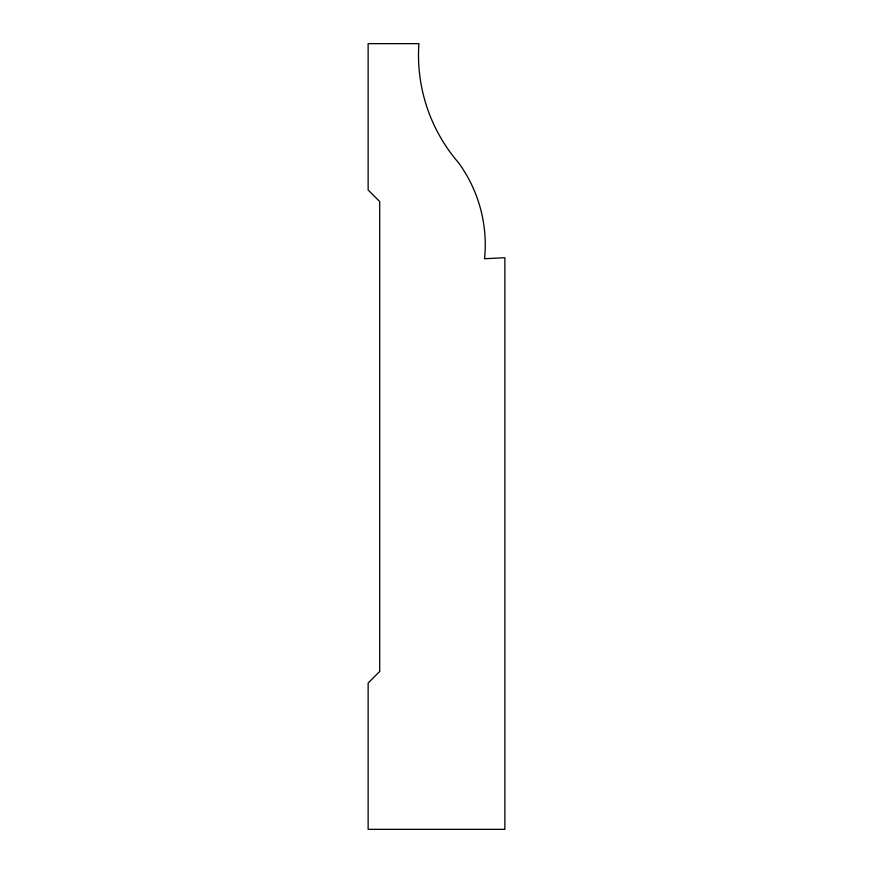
<?xml version="1.0" encoding="UTF-8"?>
<svg xmlns="http://www.w3.org/2000/svg" width="873" height="873" viewBox="0 0 873 873"><rect width="100%" height="100%" fill="white"/><g stroke="black" fill="none" stroke-linecap="round" stroke-linejoin="round"><path stroke-width="1.31" d="M379.69 671.457L368.133 683.013L368.133 829.35L504.867 829.35L504.867 257.721L484.559 258.735A139.32 139.32 0 0 0 458.631 162.858A164.626 164.626 0 0 1 418.898 43.65L368.133 43.65L368.133 189.987L379.69 201.543L379.69 671.457"/></g></svg>
